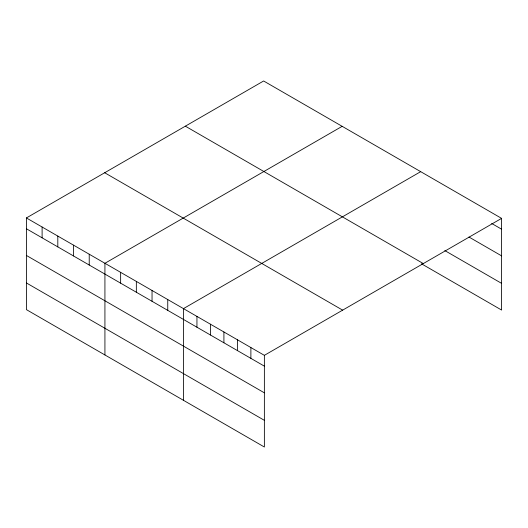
<?xml version="1.0" encoding="UTF-8"?>
<svg xmlns="http://www.w3.org/2000/svg" width="528" height="528" viewBox="0 0 528 528"><rect width="100%" height="100%" fill="white"/><g stroke="black" fill="none" stroke-linecap="round" stroke-linejoin="round"><path stroke-width="0.79" d="M26.4 217.945L264.37 355.337L264.37 447.018L26.4 309.626L26.4 217.945L263.63 80.982L501.6 218.374L501.6 310.055L421.403 263.749M342.164 126.324L104.927 263.287L104.927 354.968M420.691 171.659L183.46 308.623L183.46 400.303M264.37 355.337L501.6 218.374M491.667 223.45L501.6 229.185M468.95 237.019L501.6 255.869M444.82 250.582L501.6 283.364M185.348 126.179L423.311 263.571M104.689 172.748L342.652 310.141M26.4 228.756L264.37 366.148M26.4 255.446L264.37 392.832M26.4 282.942L264.37 420.328M250.886 347.549L250.886 358.36M237.402 339.768L237.402 350.579M223.912 331.98L223.912 342.791M210.428 324.199L210.428 335.003M196.944 316.411L196.944 327.221M167.752 299.554L167.752 310.365M152.044 290.492L152.044 301.297M136.343 281.424L136.343 292.235M120.635 272.356L120.635 283.166M89.225 254.219L89.225 265.03M73.517 245.15L73.517 255.961M57.809 236.082L57.809 246.893M42.108 227.014L42.108 237.824"/></g></svg>
